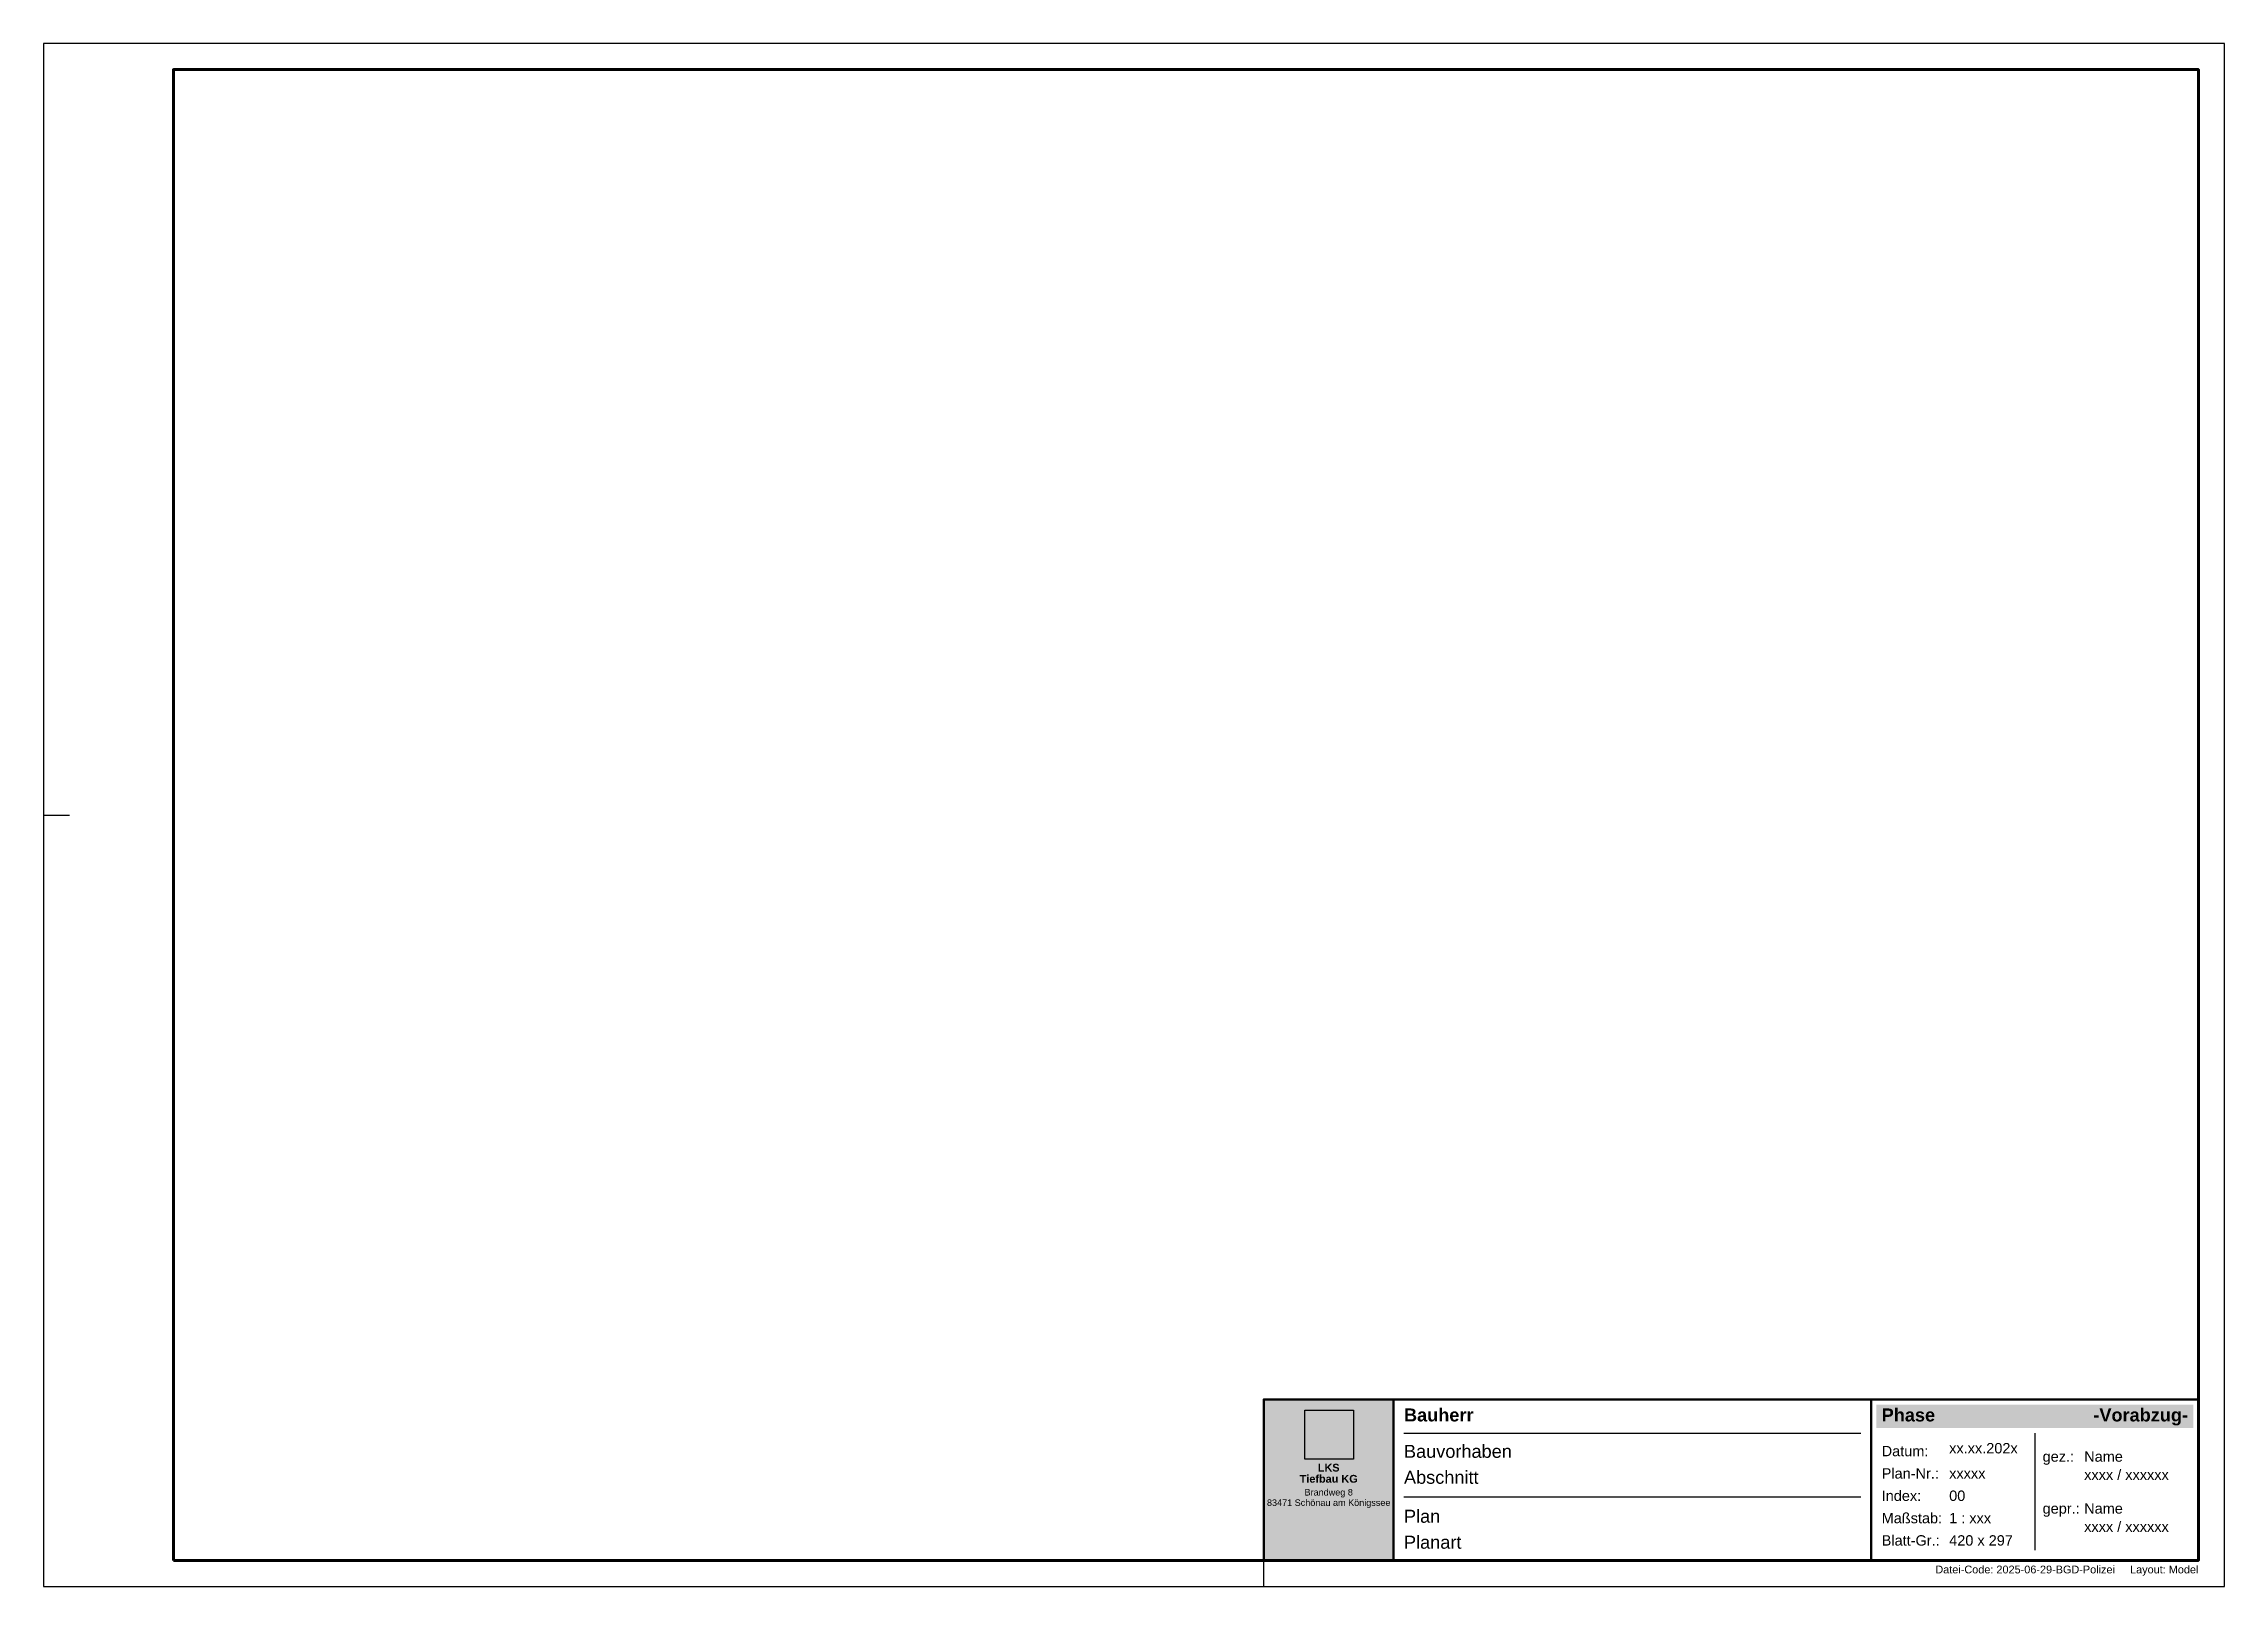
# Paper-space layout 'A3' of a CAD drawing. Header units: metres, sheet in millimetres. Extents: x 0 to 420, y 0 to 297.
import ezdxf
from ezdxf.enums import TextEntityAlignment as Align

# ---------------------------------------------------------------- set-up
doc = ezdxf.new("R2010")
doc.units = ezdxf.units.M
doc.layers.add('0_Plankopf', color=7, linetype='Continuous')
doc.styles.add('Arial', font='arial.ttf')
doc.styles.add('Arial (fett)', font='arialbd.ttf')
picture_1 = doc.add_image_def('image2.png', size_in_pixel=(5906, 5906))

# ---------------------------------------------------------------- blocks, each defined once
blk = doc.blocks.new('ZeichRahmen_A3')
at = {"layer": '0_Plankopf'}
for p, q in [((0, 148.5), (5, 148.5)), ((235, 0), (235, 5))]:
    blk.add_line(p, q, dxfattribs=at)
blk.add_lwpolyline([(0, 0), (420, 0), (420, 297), (0, 297)], close=True, dxfattribs=at)
at = {"layer": '0_Plankopf', "lineweight": 80}
blk.add_lwpolyline([(25, 5), (415, 5), (415, 292), (25, 292)], close=True, dxfattribs=at)
blk = doc.blocks.new('SBN-PK_Schriftkopf_A4-hoch')
at = {"layer": '0_Plankopf'}
h = blk.add_hatch(color=254, dxfattribs=at)
h.dxf.hatch_style = 2
h.paths.add_polyline_path([(0, 0), (25, 0), (25, 31), (0, 31)])
h = blk.add_hatch(color=254, dxfattribs=at)
h.dxf.hatch_style = 2
h.paths.add_polyline_path([(179, 30), (118, 30), (118, 25.5), (179, 25.5)])
h.paths.add_polyline_path([(165.32, 26.06), (178.65, 26.06), (178.65, 29.94), (165.32, 29.94)], flags=24)
h.paths.add_polyline_path([(118.35, 26.06), (131.68, 26.06), (131.68, 29.94), (118.35, 29.94)], flags=24)
at = {"layer": '0_Plankopf', "lineweight": 50}
for p, q in [((25, 0), (25, 31)), ((117, 31), (117, 0))]:
    blk.add_line(p, q, dxfattribs=at)
at = {"layer": '0_Plankopf', "color": 8}
for p, q in [((27, 24.5), (115, 24.5)), ((148.5, 24.5), (148.5, 2)), ((27, 12.25), (115, 12.25))]:
    blk.add_line(p, q, dxfattribs=at)
at = {"layer": '0_Plankopf', "lineweight": 50}
blk.add_lwpolyline([(0, 0), (180, 0), (180, 31), (0, 31)], close=True, dxfattribs=at)
at = {"layer": '0_Plankopf', "lineweight": -3, "style": 'Arial'}
for s, p in [('Datum:', (119, 19.45)), ('Plan-Nr.:', (119, 15.15)), ('Maßstab:', (119, 6.55)), ('Blatt-Gr.:', (119, 2.25))]:
    blk.add_text(s, height=2, dxfattribs=at).set_placement(p, align=Align.BOTTOM_LEFT)
at = {"layer": '0_Plankopf', "style": 'Arial (fett)'}
for s, p in [('LKS', (12.5, 17.86)), ('Tiefbau KG', (12.5, 15.71))]:
    blk.add_text(s, height=1.5, dxfattribs=at).set_placement(p, align=Align.MIDDLE_CENTER)
at = {"layer": '0_Plankopf', "style": 'Arial'}
for s, p in [('gez.:', (150, 19)), ('gepr.:', (150, 9))]:
    blk.add_text(s, height=2, dxfattribs=at).set_placement(p)
blk.add_text('Index:', height=2, dxfattribs=at).set_placement((119, 10.85), align=Align.BOTTOM_LEFT)
for s, insert, char_height, width, attachment_point in [('Brandweg 8', (12.5, 12.93), 1.25, 24, 5), ('83471 Schönau am Königssee', (12.5, 10.93), 1.25, 24, 5), ('Datei-Code: 2025-06-29-BGD-Polizei     Layout: Model', (180, -1), 1.5, 100, 3)]:
    blk.add_mtext(s, dxfattribs=dict(at, insert=insert, char_height=char_height, width=width, attachment_point=attachment_point))
at = {"layer": '0_Plankopf'}
for tag, height, style, p in [('LIEGENSCHAFT_Z1', 2.5, 'Arial (fett)', (27, 26)), ('DATUM', 2, 'Arial', (132, 20)), ('PLAN-NR', 2, 'Arial', (132, 15.15)), ('INDEX', 2, 'Arial', (132, 10.85)), ('M', 2, 'Arial', (132, 6.55))]:
    blk.add_attdef(tag, text='', height=height, dxfattribs=dict(at, style=style)).set_placement(p, align=Align.BOTTOM_LEFT)
for tag, style, p in [('PHASE', 'Arial (fett)', (119, 28)), ('GEBAUDE', 'Arial', (27, 21)), ('MASSNAHME', 'Arial', (27, 16))]:
    blk.add_attdef(tag, text='', height=2.5, dxfattribs=dict(at, style=style)).set_placement(p, align=Align.MIDDLE_LEFT)
at = {"layer": '0_Plankopf', "color": 30, "style": 'Arial (fett)'}
blk.add_attdef('STAND', text='', height=2.5, dxfattribs=at).set_placement((178, 28), align=Align.MIDDLE_RIGHT)
at = {"layer": '0_Plankopf', "style": 'Arial'}
for tag, p in [('GEZ_NAME', (158, 19)), ('GEZ_TEL', (158, 15.5)), ('GEPR_NAME', (158, 9)), ('GEPR_TEL', (158, 5.5))]:
    blk.add_attdef(tag, p, '', height=2, dxfattribs=at)
at = {"layer": '0_Plankopf', "lineweight": 13, "style": 'Arial'}
for tag, p in [('PLANINHALT_Z1', (27, 8.5)), ('PLANINHALT_Z2', (27, 3.5))]:
    blk.add_attdef(tag, text='', height=2.5, dxfattribs=at).set_placement(p, align=Align.MIDDLE_LEFT)
at = {"layer": '0_Plankopf', "lineweight": -3, "style": 'Arial'}
blk.add_attdef('BLATT-GR', text='', height=2, dxfattribs=at).set_placement((132, 2.25), align=Align.BOTTOM_LEFT)
image = blk.add_image(picture_1, insert=(7.88, 19.52), size_in_units=(9.42, 9.42))
image.dxf.flags = 7

psp = doc.layouts.new('A3')

# ---------------------------------------------------------------- linework, layer by layer
at = {"layer": '0_Plankopf'}
psp.add_lwpolyline([(24.94, 4.95), (234.94, 4.95), (234.94, 35.95), (414.94, 35.95), (414.94, 291.95), (24.94, 291.95)], close=True, dxfattribs=at)

# ---------------------------------------------------------------- block references
psp.add_blockref('ZeichRahmen_A3', (-0.06, -0.05), dxfattribs=at)
psp.add_blockref('SBN-PK_Schriftkopf_A4-hoch', (234.94, 4.95), dxfattribs=at).add_auto_attribs({'LIEGENSCHAFT_Z1': 'Bauherr', 'GEBAUDE': 'Bauvorhaben', 'MASSNAHME': 'Abschnitt', 'PLANINHALT_Z1': 'Plan', 'PLANINHALT_Z2': 'Planart', 'PHASE': 'Phase', 'STAND': '-Vorabzug-', 'DATUM': 'xx.xx.202x', 'PLAN-NR': 'xxxxx', 'INDEX': '00', 'M': '1 : xxx', 'BLATT-GR': '420 x 297', 'GEZ_NAME': 'Name', 'GEZ_TEL': 'xxxx / xxxxxx', 'GEPR_NAME': 'Name', 'GEPR_TEL': 'xxxx / xxxxxx'})

# ---------------------------------------------------------------- viewports
vp = psp.add_viewport(center=(219.94, 148.45), size=(390, 287), view_center_point=(4573900.53, 5278889.5), view_height=215.25, dxfattribs=at)
vp.dxf.flags = 0x10000  # cut along an outline
vp.dxf.clipping_boundary_handle = psp.add_lwpolyline([(24.94, 4.95), (234.94, 4.95), (234.94, 35.95), (414.94, 35.95), (414.94, 291.95), (24.94, 291.95)], format="xyb", close=True, dxfattribs={"invisible": 1}).dxf.handle

doc.saveas('drawing.dxf')
